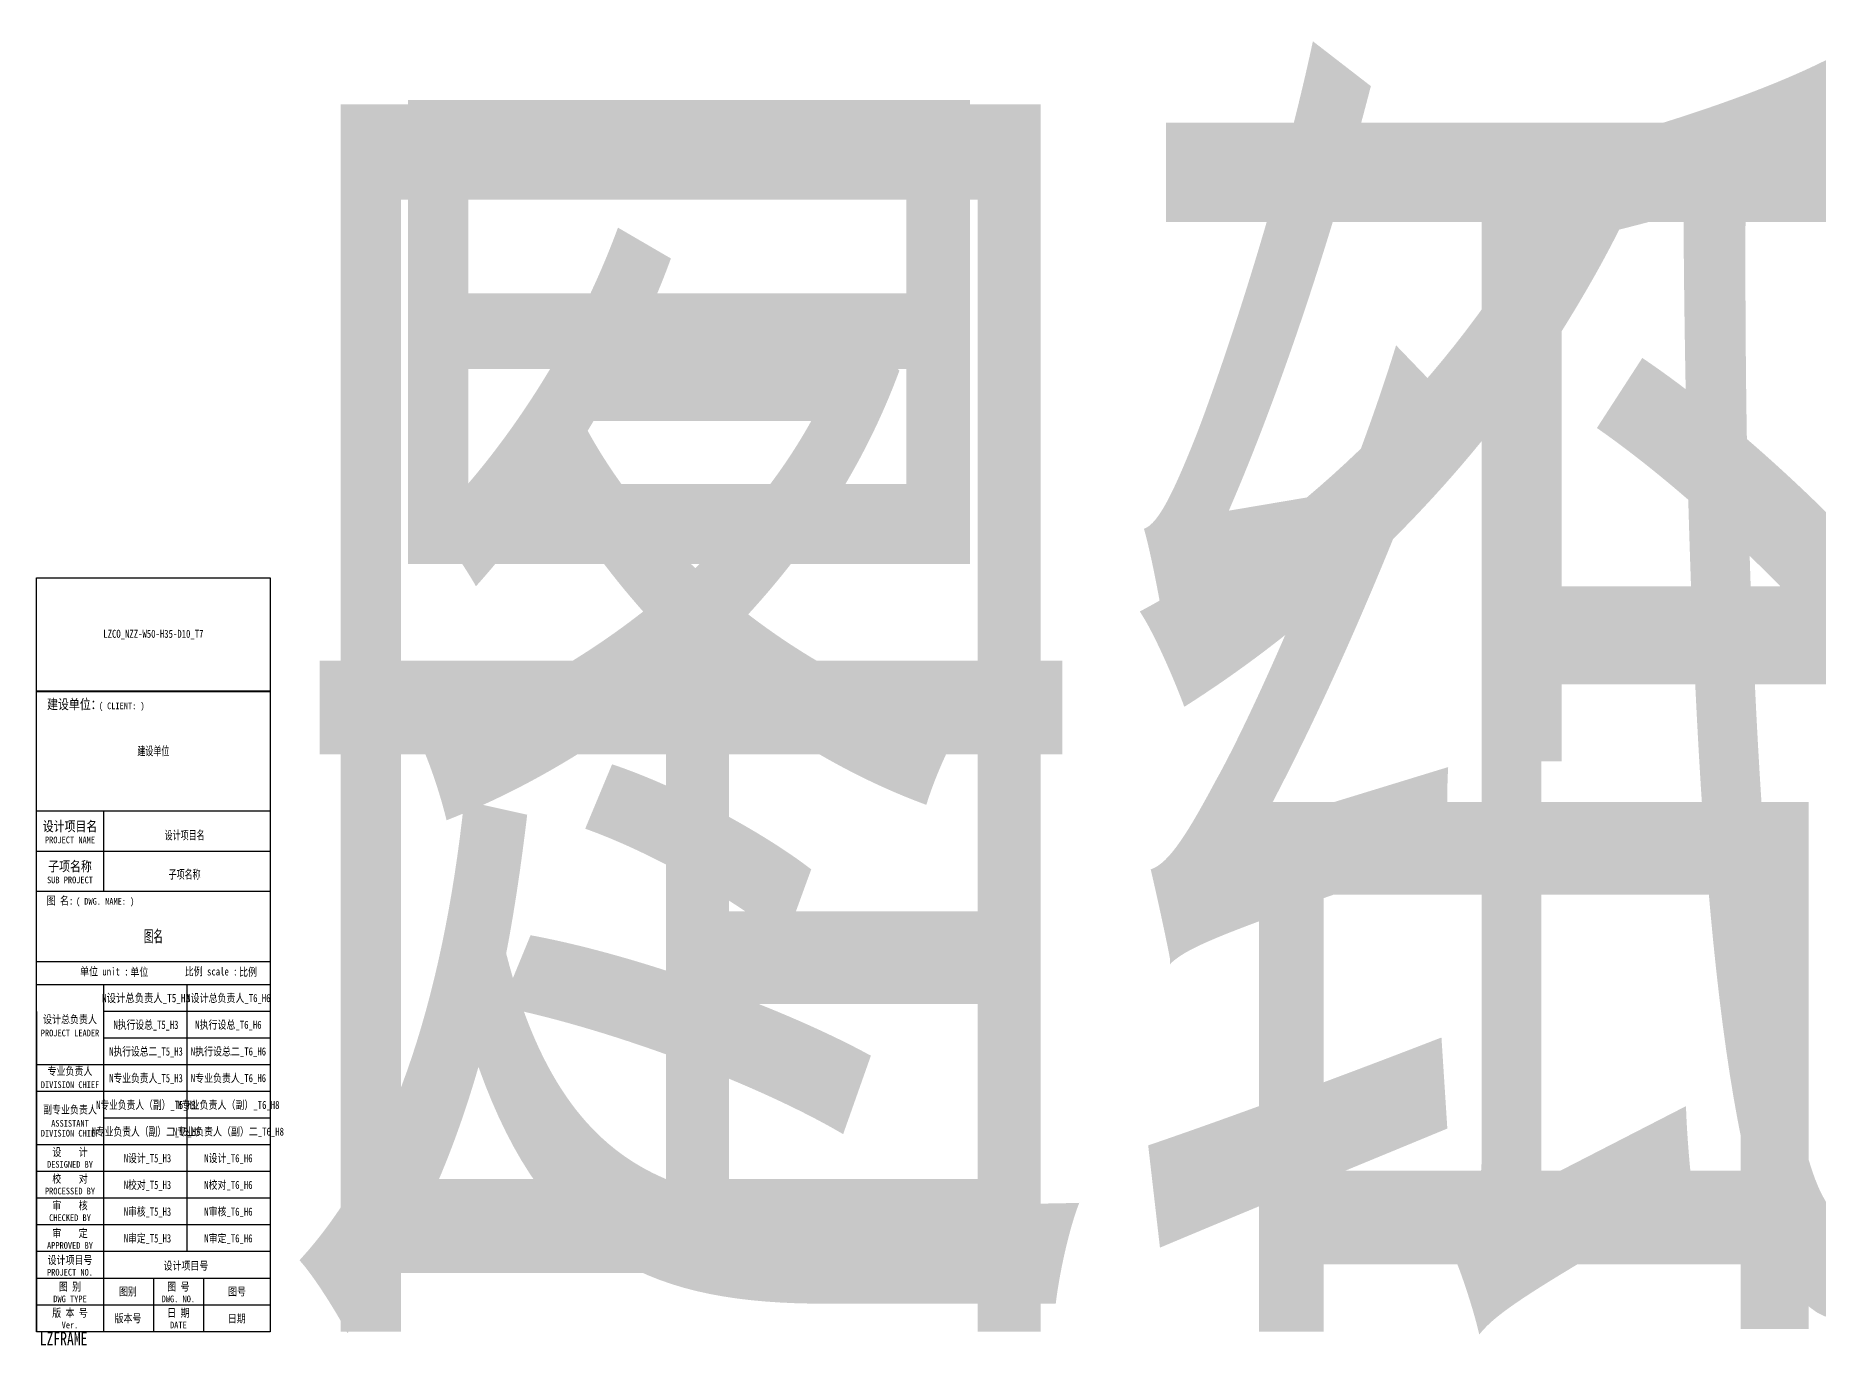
# Model space of a CAD drawing. Extents: x -70 to 999, y -4 to 389.
# Drawn here: x -70 to 464, y -4 to 389 of the extents above; entities that cross this region are included whole.
import ezdxf
from ezdxf.enums import TextEntityAlignment as Align

# ---------------------------------------------------------------- set-up
doc = ezdxf.new("R2010")
doc.units = 0
doc.header["$LTSCALE"] = 10
doc.header["$MEASUREMENT"] = 0
doc.layers.add('A-ANNO-TTLB', color=7, linetype='Continuous')
doc.layers.add('BTTK', color=7, linetype='Continuous')
doc.layers.add('不打印层', color=251, linetype='Continuous', plot=False)
doc.styles.add('lzst', font='', dxfattribs={"width": 0.8, "height": 4})
doc.styles.get("Standard").update_dxf_attribs({"font": 'gbenor.shx', "bigfont": 'gbcbig.shx'})
doc.styles.add('图签-仿宋', font='', dxfattribs={"width": 0.8})
doc.styles.get('lzst').set_extended_font_data('SimSun')
doc.styles.get('图签-仿宋').set_extended_font_data('FangSong_GB2312')

msp = doc.modelspace()

# ---------------------------------------------------------------- linework, layer by layer
at = {"layer": 'A-ANNO-TTLB'}
msp.add_line((-70, 104), (-70, 111), dxfattribs=at)
at = {"layer": 'BTTK'}
for p, q in [((-70, 226), (0, 226)), ((-70, 0), (-70, 226)), ((0, 226), (0, 0)), ((0, 156), (-70, 156)), ((-50, 156), (-50, 132)), ((0, 144), (-70, 144)), ((0, 132), (-70, 132)), ((0, 104), (-70, 104)), ((-50, 104), (-50, 0)), ((-25, 104), (-25, 24)), ((-70, 96), (-70, 0)), ((0, 96), (-50, 96)), ((0, 88), (-50, 88)), ((0, 80), (-70, 80)), ((0, 72), (-70, 72)), ((0, 64), (-50, 64)), ((0, 56), (-70, 56)), ((0, 48), (-70, 48)), ((0, 40), (-70, 40)), ((0, 32), (-70, 32)), ((0, 24), (-70, 24)), ((0, 16), (-70, 16)), ((-35, 16), (-35, 0)), ((-20, 16), (-20, 0)), ((0, 8), (-70, 8)), ((0, 0), (-70, 0))]:
    msp.add_line(p, q, dxfattribs=at)
at = {"layer": 'BTTK', "const_width": 0.6}
msp.add_lwpolyline([(-70, 192), (0, 192)], dxfattribs=at)
at = {"layer": '不打印层'}
msp.add_line((-70, 111), (0, 111), dxfattribs=at)

# ---------------------------------------------------------------- texts
at = {"layer": 'A-ANNO-TTLB', "flags": 1}
for tag in ['是否会签', '图纸类别']:
    msp.add_attdef(tag, (0, 0), '', height=350, dxfattribs=at)
at = {"layer": 'BTTK', "style": '图签-仿宋', "width": 0.8}
for s, height, p in [('建设单位：', 3, (-58.7, 188.11)), ('( CLIENT: )', 2, (-44.49, 187.61)), ('设计项目名', 3, (-60, 151.52)), ('PROJECT NAME', 2, (-60, 147.43)), ('子项名称', 3, (-60, 139.52)), ('SUB PROJECT', 2, (-60, 135.43)), ('单位 unit :', 2.4, (-49.7, 107.99)), ('比例 scale :', 2.4, (-17.68, 107.99)), ('设计总负责人', 2.4, (-60, 93.64)), ('PROJECT LEADER', 2, (-60, 89.54)), ('DIVISION CHIEF', 2, (-60, 74.04)), ('专业负责人', 2.4, (-60, 78.13)), ('副专业负责人', 2.4, (-60, 66.57)), ('DIVISION CHIEF', 2, (-60, 59.51)), ('ASSISTANT', 2, (-60, 62.47)), ('设    计', 2.4, (-60, 53.83)), ('DESIGNED BY', 2, (-60, 50.17)), ('PROCESSED BY', 2, (-60, 42.17)), ('校    对', 2.4, (-60, 45.83)), ('审    核', 2.4, (-60, 37.83)), ('CHECKED BY', 2, (-60, 34.18)), ('APPROVED BY', 2, (-60, 25.87)), ('审    定', 2.4, (-60, 29.52)), ('设计项目号', 2.4, (-60, 21.49)), ('PROJECT NO.', 2, (-60, 17.83)), ('DWG TYPE', 2, (-60, 9.84)), ('图 别', 2.4, (-60, 13.5)), ('DWG. NO.', 2, (-27.5, 9.84)), ('图 号', 2.4, (-27.5, 13.5)), ('版 本 号', 2.4, (-60, 5.67)), ('日 期', 2.4, (-27.5, 5.67)), ('Ver.', 2, (-60, 2.01)), ('DATE', 2, (-27.5, 2.01))]:
    msp.add_text(s, height=height, dxfattribs=at).set_placement(p, align=Align.MIDDLE_CENTER)
for s, height, p in [('图 名:', 2.4, (-67, 129.22)), ('( DWG. NAME: )', 2, (-58.22, 129.02))]:
    msp.add_text(s, height=height, dxfattribs=at).set_placement(p, align=Align.MIDDLE_LEFT)
at = {"layer": 'BTTK', "style": '图签-仿宋', "width": 0.8, "flags": 3}
msp.add_attdef('LZCO_NZZ-W50-H35-D10_T7', text='', height=2.4, dxfattribs=at).set_placement((-35, 209), align=Align.MIDDLE)
at = {"layer": 'BTTK', "lineweight": 30, "width": 0.8, "flags": 104}
for tag, height, p in [('建设单位', 3, (-35, 174)), ('设计项目名', 3, (-25.63, 148.76)), ('子项名称', 3, (-25.63, 137.01)), ('图名', 4, (-35, 118.41))]:
    msp.add_attdef(tag, text='', height=height, dxfattribs=at).set_placement(p, align=Align.MIDDLE_CENTER)
at = {"layer": 'BTTK'}
for tag, height, style, width, p in [('单位', 2.4, '图签-仿宋', 0.8, (-39.21, 107.91)), ('比例', 2.4, '图签-仿宋', 0.8, (-6.59, 107.91)), ('N设计总负责人_T5_H3', 2.5, 'lzst', 0.8, (-37.2, 100)), ('N设计总负责人_T6_H6', 2.4, '图签-仿宋', 0.8, (-12.5, 100)), ('N执行设总_T5_H3', 2.5, 'lzst', 0.75, (-37.2, 92)), ('N执行设总_T6_H6', 2.4, '图签-仿宋', 0.8, (-12.5, 92)), ('N执行设总二_T5_H3', 2.5, 'lzst', 0.75, (-37.2, 84)), ('N执行设总二_T6_H6', 2.4, '图签-仿宋', 0.8, (-12.5, 84)), ('N专业负责人_T5_H3', 2.5, 'lzst', 0.75, (-37.2, 76)), ('N专业负责人_T6_H6', 2.4, '图签-仿宋', 0.8, (-12.5, 76)), ('N专业负责人（副）_T5_H3', 2.5, 'lzst', 0.75, (-37.2, 68)), ('N专业负责人（副）_T6_H8', 2.4, '图签-仿宋', 0.8, (-12.5, 68)), ('N专业负责人（副）二_T5_H3', 2.5, 'lzst', 0.75, (-37.2, 60)), ('N专业负责人（副）二_T6_H8', 2.4, '图签-仿宋', 0.8, (-12.5, 60)), ('N设计_T5_H3', 2.5, 'lzst', 0.75, (-36.76, 52)), ('N设计_T6_H6', 2.4, '图签-仿宋', 0.8, (-12.5, 52)), ('N校对_T5_H3', 2.5, 'lzst', 0.75, (-36.76, 44)), ('N校对_T6_H6', 2.4, '图签-仿宋', 0.8, (-12.5, 44)), ('N审核_T5_H3', 2.5, 'lzst', 0.75, (-36.76, 36)), ('N审核_T6_H6', 2.4, '图签-仿宋', 0.8, (-12.5, 36)), ('N审定_T5_H3', 2.5, 'lzst', 0.75, (-36.76, 28)), ('N审定_T6_H6', 2.4, '图签-仿宋', 0.8, (-12.5, 28)), ('设计项目号', 2.4, '图签-仿宋', 0.8, (-25.24, 19.85)), ('图别', 2.4, '图签-仿宋', 0.8, (-42.62, 12.08)), ('图号', 2.4, '图签-仿宋', 0.8, (-9.92, 12.08)), ('版本号', 2.4, '图签-仿宋', 0.8, (-42.62, 4.08)), ('日期', 2.4, '图签-仿宋', 0.8, (-10, 4))]:
    msp.add_attdef(tag, text='', height=height, dxfattribs=dict(at, style=style, width=width)).set_placement(p, align=Align.MIDDLE)
at = {"layer": 'BTTK', "style": 'lzst', "width": 0.75, "flags": 3}
msp.add_attdef('LZFRAME', (-69.07, -4.08), '', height=4, dxfattribs=at)

doc.saveas('drawing.dxf')
